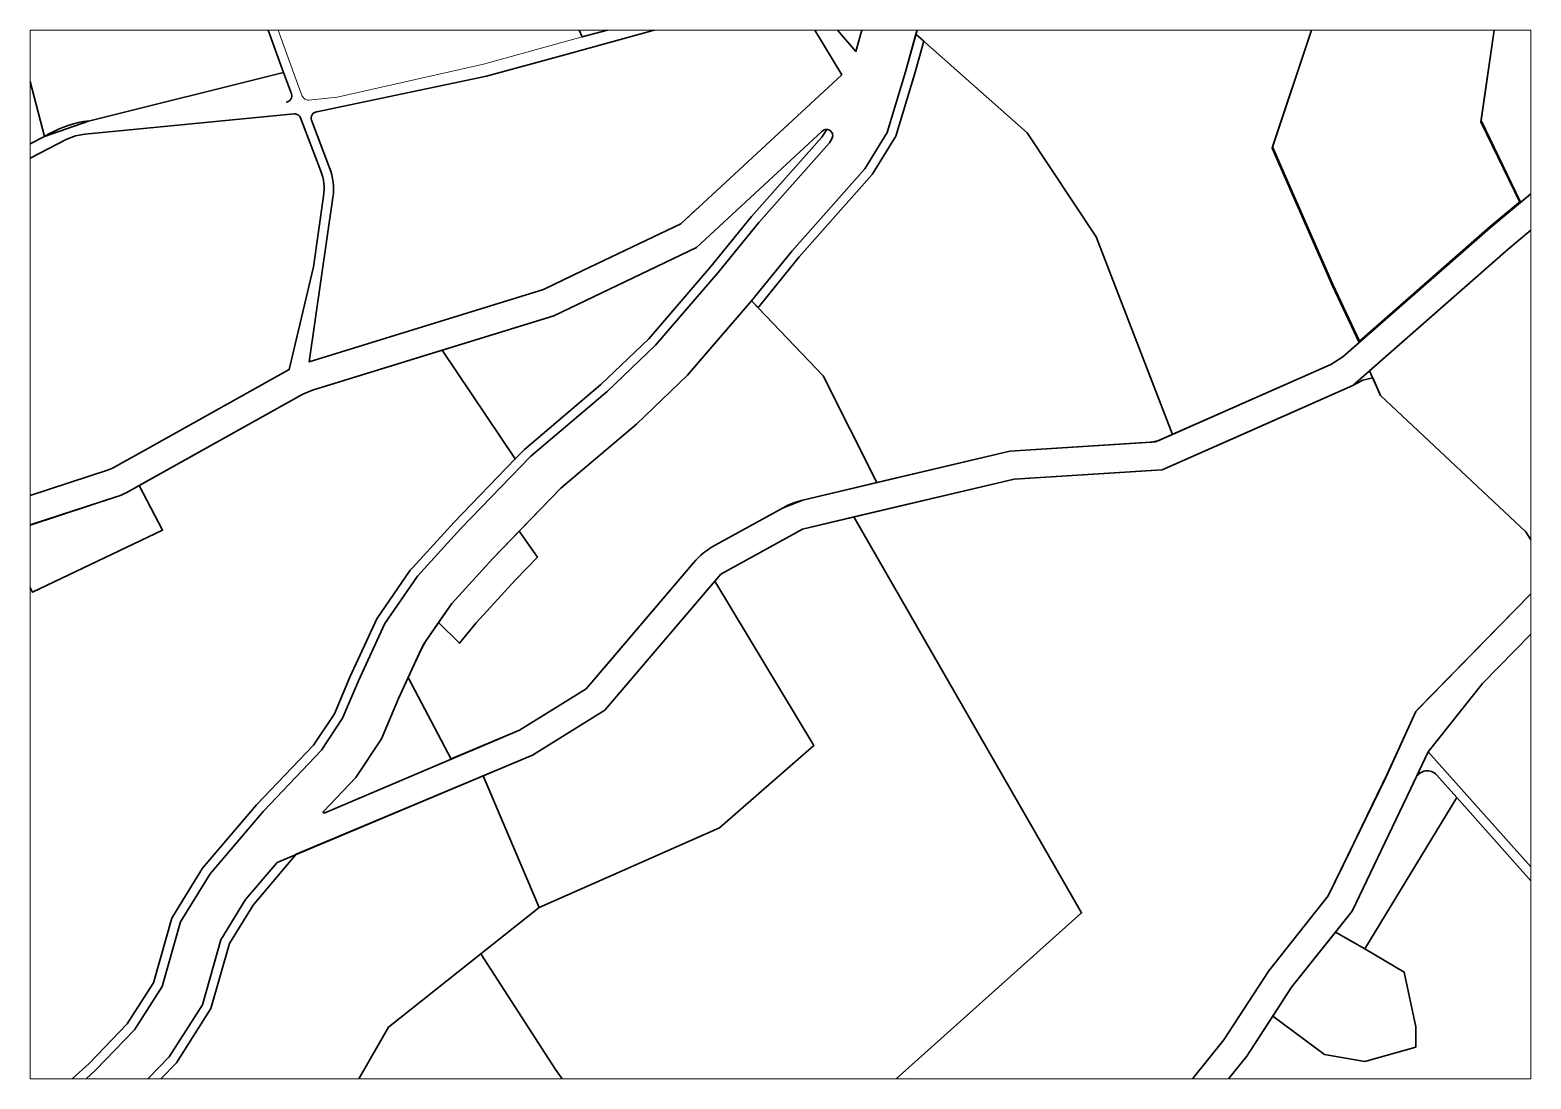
# Paper-space layout 'Layout3' of a CAD drawing. Header units: millimetres. Extents: x 29 to 260, y 20 to 181.
# The model-space entities are those that its viewports show. They can reach past a viewport. Long polylines and large blocks are cut down to what shows.
import ezdxf

# ---------------------------------------------------------------- set-up
doc = ezdxf.new("R2010")
doc.units = ezdxf.units.MM
for name, color, linetype, lineweight in [('_Environmental Precinct(E-1)', 93, 'Continuous', 30), ('_Proposed Neighbouhood Node', 11, 'Continuous', 30), ('_Proposed Road', 7, 'Continuous', 30), ('_Residential-Low', 41, 'Continuous', 30), ('_Steep Slope', 93, 'Continuous', 30), ('community green', 60, 'Continuous', 30), ('Proposed Parking', 253, 'Continuous', 30), ('uv1', 40, 'Continuous', 30)]:
    doc.layers.add(name, color=color, linetype=linetype, lineweight=lineweight)
doc.layers.add('CPA', color=7, linetype='Continuous', lineweight=9, true_color=0xc3fc79)

# ---------------------------------------------------------------- blocks, each defined once
blk = doc.blocks.new('community green')
at = {"layer": 'community green'}
for points in [[(250503.04, 544257.3), (250504.68, 544266.61), (250505.58, 544273.5), (250505.98, 544278.49), (250505.97, 544278.5), (250497.12, 544260.51), (250479.77, 544231.9), (250478.55, 544230.4), (250493.9, 544212.46), (250495.28, 544217.41), (250496.1, 544220.34), (250499.57, 544235.83)], [(250532.32, 544182.77), (250521.3, 544199.44), (250503.49, 544215.22), (250501.82, 544209.21), (250498.9, 544199.51), (250495.3, 544193.66), (250483.68, 544180.54), (250477.19, 544172.56), (250488.63, 544160.56), (250497.21, 544143.45), (250518.55, 544148.48), (250541.21, 544149.93), (250542.4, 544150.22), (250544.54, 544151.17)], [(250472.03, 544088.21), (250443.19, 544075.44), (250433.86, 544068.04), (250445.78, 544049.53), (250467.98, 544019.06), (250530, 544074.6), (250493.54, 544137.96), (250485.36, 544136.03), (250472.27, 544128.83), (250471.31, 544127.7), (250487.14, 544101.37), (250472.03, 544088.21)], [(250581.65, 544065.12), (250575.35, 544068.85), (250570.64, 544071.52), (250563.62, 544062.71), (250560.62, 544058.09), (250568.87, 544051.94), (250575.37, 544050.83), (250583.5, 544053.12), (250583.5, 544056.34)]]:
    blk.add_lwpolyline(points, close=True, dxfattribs=at)
for points in [[(250364, 544198.83), (250356.75, 544226.56), (250348.12, 544217.47), (250350.64, 544218.07, -0.00731), (250350.83, 544218.07, -0.756893), (250354.21, 544206.11), (250323.66, 544188.28, 0.096241), (250319.79, 544184.89), (250313.98, 544177.39), (250317.92, 544179.79), (250341.56, 544187.4)], [(250460.73, 544166.49), (250470.67, 544178.02), (250477.2, 544186.05), (250488.45, 544198.74), (250489.21, 544199.98, 0.196064), (250488.5, 544199.71), (250468.39, 544181.09), (250445.51, 544170.15), (250427.67, 544164.65), (250439.35, 544147.25), (250440.83, 544148.77), (250453.06, 544159.15)], [(250422.24, 544112.29), (250420.68, 544108.9), (250417.93, 544102.43), (250413.87, 544096.26), (250408.65, 544090.8, 0.535412), (250408.79, 544090.57), (250429.12, 544099.19)]]:
    blk.add_lwpolyline(points, format="xyb", close=True, dxfattribs=at)
blk = doc.blocks.new('cpa')
at = {"layer": 'CPA'}
blk.add_lwpolyline([(250443.53, 544229.73), (250432.41, 544227.21), (250432.41, 544227.21), (250399.84, 544220.29), (250404.13, 544208.36), (250405.28, 544205.33, 0.337578), (250406.31, 544204.69), (250410.88, 544205.13), (250434.28, 544210.42), (250450.08, 544214.78)], format="xyb", close=True, dxfattribs=at)
blk.add_lwpolyline([(250443.53, 544229.73), (250432.41, 544227.21), (250432.41, 544227.21), (250399.84, 544220.29), (250404.13, 544208.36), (250405.28, 544205.33, 0.337578), (250406.31, 544204.69), (250410.88, 544205.13), (250434.28, 544210.42), (250450.08, 544214.78)], format="xyb", close=True, dxfattribs=at)
blk = doc.blocks.new('g')
at = {"layer": '_Steep Slope'}
for p, q in [((250543.73, 544236.81), (250567, 544216.51)), ((250593.97, 544201.41), (250597.45, 544225.53)), ((250567, 544216.51), (250560.57, 544197.19)), ((250600.23, 544188.43), (250593.97, 544201.41)), ((250560.57, 544197.19), (250570.21, 544175.15)), ((250595.43, 544184.46), (250600.23, 544188.43)), ((250574.51, 544166.08), (250595.43, 544184.46)), ((250602.2, 544184.06), (250598.31, 544180.84)), ((250606.66, 544174.79), (250602.2, 544184.06)), ((250598.31, 544180.84), (250576.12, 544161.35)), ((250570.21, 544175.15), (250574.51, 544166.08)), ((250576.12, 544161.35), (250577.86, 544157.38)), ((250577.86, 544157.38), (250601.13, 544135.6)), ((250601.13, 544135.6), (250605.21, 544128.96))]:
    blk.add_line(p, q, dxfattribs=at)

msp = doc.modelspace()

# ---------------------------------------------------------------- linework, layer by layer
at = {"layer": '_Proposed Neighbouhood Node'}
msp.add_lwpolyline([(250412.19, 544044.33), (250419.09, 544056.32), (250443.19, 544075.44), (250434.25, 544096.52), (250404.32, 544083.97), (250397.41, 544075.83), (250393.64, 544069.7), (250390.66, 544059.28), (250385.14, 544050.6), (250378.13, 544043.33)], dxfattribs=at)
at = {"layer": '_Proposed Road'}
for points in [[(250504.34, 544218.27), (250501.82, 544209.21), (250498.9, 544199.51), (250495.3, 544193.66), (250483.68, 544180.54), (250477.19, 544172.56), (250466.91, 544160.63), (250458.76, 544152.83), (250446.64, 544142.56), (250435.77, 544131.31), (250429.2, 544124.12), (250425, 544118.02, 0.043448), (250424.31, 544116.81), (250420.68, 544108.9), (250417.93, 544102.43), (250413.87, 544096.26), (250408.65, 544090.8, 0.535412), (250408.79, 544090.57)], [(250607.88, 544194.6), (250595.39, 544184.26), (250571.85, 544163.59), (250569.93, 544162.36), (250542.4, 544150.22), (250541.21, 544149.93), (250518.55, 544148.48), (250485.39, 544140.66), (250482.23, 544139.44), (250471.38, 544133.47, 0.090655), (250467.9, 544130.63), (250450.72, 544110.48), (250440.06, 544103.83), (250408.79, 544090.57)], [(250361.93, 544040), (250372.19, 544049.42), (250378.43, 544055.89), (250382.83, 544062.8), (250385.79, 544073.16), (250390.51, 544080.84), (250399.07, 544090.9), (250408.37, 544100.64), (250411.73, 544105.76), (250414.28, 544111.73), (250418.49, 544120.92), (250423.71, 544128.49), (250430.67, 544136.1), (250441.85, 544147.67), (250454.07, 544158.03), (250461.82, 544165.45), (250471.82, 544177.06), (250478.34, 544185.07), (250489.66, 544197.84), (250490.03, 544198.46, 0.872139), (250488.5, 544199.71), (250468.39, 544181.09), (250445.51, 544170.15), (250406.92, 544158.26), (250405.38, 544157.6), (250377.07, 544141.84, -0.048274), (250375.65, 544141.22), (250331.75, 544126.92)]]:
    msp.add_lwpolyline(points, format="xyb", dxfattribs=at)
msp.add_lwpolyline([(250533.89, 544023.64), (250556.44, 544051.64), (250563.62, 544062.71), (250573.33, 544074.88), (250582.67, 544094.4), (250585.5, 544100.39), (250594.18, 544111.31), (250619.66, 544137.26)], dxfattribs=at)
at = {"layer": '_Proposed Road', "elevation": 2284.87}
for points in [[(250529.59, 544025.49), (250552.79, 544054.28), (250559.96, 544065.34), (250569.5, 544077.3), (250578.69, 544096.27), (250583.49, 544106.84), (250616.46, 544140.43)], [(250610.44, 544190.88), (250598.31, 544180.84), (250573.44, 544158.99), (250542.91, 544145.53), (250519.21, 544144.01), (250485.36, 544136.03), (250472.27, 544128.83), (250453.69, 544107.03), (250442.13, 544099.82), (250401.26, 544082.68), (250396.19, 544076.72), (250392.26, 544070.31), (250389.28, 544059.9), (250383.96, 544051.54), (250377.08, 544044.41)]]:
    msp.add_lwpolyline(points, dxfattribs=at)
at = {"layer": '_Residential-Low'}
for points in [[(250597.4, 544225.33), (250593.93, 544201.22), (250600.19, 544188.23), (250607.88, 544194.6)], [(250597.4, 544225.33), (250593.93, 544201.22), (250600.19, 544188.23), (250607.88, 544194.6)], [(250610.44, 544190.88), (250602.2, 544184.06), (250606.66, 544174.79)], [(250529.59, 544025.49), (250552.79, 544054.28), (250558.96, 544063.8), (250559.96, 544065.34), (250569.5, 544077.3), (250573.04, 544084.63), (250573.04, 544084.63), (250574.07, 544086.75), (250578.93, 544096.8), (250583.49, 544106.84), (250583.93, 544107.29), (250605.21, 544128.96), (250601.13, 544135.6), (250577.86, 544157.38), (250576.61, 544160.24), (250575.04, 544159.86), (250573.44, 544158.99), (250556.93, 544151.71), (250542.91, 544145.53), (250540.28, 544145.36), (250519.21, 544144.01), (250493.54, 544137.96), (250530, 544074.6), (250467.98, 544019.06), (250445.78, 544049.53), (250433.86, 544068.04), (250419.09, 544056.32), (250413.2, 544046.09)]]:
    msp.add_lwpolyline(points, dxfattribs=at)
for points in [[(250429.1, 544099.23), (250440.06, 544103.83), (250450.72, 544110.48), (250467.9, 544130.63, -0.090655), (250471.38, 544133.47), (250482.23, 544139.44, -0.06805), (250485.39, 544140.66), (250518.55, 544148.48), (250541.83, 544149.97), (250569.93, 544162.36), (250571.85, 544163.59), (250574.46, 544165.88), (250570.17, 544174.95), (250560.52, 544197), (250566.96, 544216.31), (250543.68, 544236.61)], [(250504.34, 544218.27), (250503.49, 544215.22), (250504.74, 544214.12), (250503.26, 544208.79), (250500.28, 544198.89), (250496.51, 544192.76), (250484.82, 544179.57), (250478.34, 544171.6), (250478.23, 544171.47), (250477.19, 544172.56), (250468.48, 544162.46), (250466.91, 544160.63), (250458.76, 544152.83), (250446.64, 544142.56), (250440.01, 544135.69), (250442.92, 544131.51), (250439.41, 544127.88), (250433.12, 544121), (250430.43, 544117.76), (250427.1, 544121.07), (250425, 544118.02), (250424.29, 544116.76), (250422.24, 544112.29), (250429.12, 544099.19), (250433.92, 544101.23), (250440.06, 544103.83), (250450.72, 544110.48), (250454.48, 544114.89), (250467.9, 544130.63, -0.090653), (250471.38, 544133.47), (250482.23, 544139.44), (250485.39, 544140.66), (250497.21, 544143.45)]]:
    msp.add_lwpolyline(points, format="xyb", dxfattribs=at)
msp.add_lwpolyline([(250487.14, 544101.37), (250471.31, 544127.7), (250453.69, 544107.03), (250442.13, 544099.82), (250434.25, 544096.52), (250443.19, 544075.44), (250472.03, 544088.21)], close=True, dxfattribs=at)
for points in [[(250585.5, 544100.39), (250605.64, 544077.84, 0.361055), (250606.27, 544077.74), (250628.43, 544091.14), (250609.19, 544126.59), (250594.18, 544111.31)], [(250583.5, 544018.82), (250557.6, 544018.82), (250552.47, 544017.24), (250538.99, 544007.5), (250529.91, 544020.31), (250531.01, 544021.03), (250532.55, 544022.23), (250533.89, 544023.64), (250556.44, 544051.64), (250560.62, 544058.09), (250568.87, 544051.94), (250575.37, 544050.83), (250583.5, 544053.12), (250583.5, 544056.34), (250581.65, 544065.12), (250575.35, 544068.85), (250590.05, 544093.05), (250604.36, 544077.01, -0.158205), (250604.49, 544076.73), (250605.75, 544064.28), (250607.67, 544056.32), (250607.06, 544033.24), (250606.89, 544016.98)]]:
    msp.add_lwpolyline(points, format="xyb", close=True, dxfattribs=at)
at = {"layer": 'Proposed Parking'}
for points in [[(250625.02, 544189.48), (250620.49, 544196.58), (250610.44, 544190.88), (250602.2, 544184.06), (250605.95, 544176.27)], [(250439.41, 544127.88), (250442.92, 544131.51), (250440.01, 544135.69), (250435.77, 544131.31), (250429.2, 544124.12), (250427.1, 544121.07), (250430.43, 544117.76), (250433.12, 544121), (250439.41, 544127.88)]]:
    msp.add_lwpolyline(points, close=True, dxfattribs=at)
for points in [[(250382.92, 544135.86), (250379.16, 544143.01), (250377.07, 544141.84, -0.048274), (250375.65, 544141.22), (250357.11, 544135.18), (250362.11, 544125.9)], [(250590.05, 544093.05), (250586.82, 544096.67, 0.537025), (250583.52, 544096.19), (250582.67, 544094.4), (250573.33, 544074.88), (250570.64, 544071.52), (250575.35, 544068.85)]]:
    msp.add_lwpolyline(points, format="xyb", close=True, dxfattribs=at)
at = {"layer": 'uv1'}
for p, q in [((250402.27, 544209.09), (250403.54, 544205.69)), ((250465.84, 544184.85), (250468.43, 544187.26))]:
    msp.add_line(p, q, dxfattribs=at)
for points in [[(250443.53, 544229.73), (250450.08, 544214.78), (250460.71, 544217.71), (250465.92, 544221.28), (250478.06, 544232.93), (250478.86, 544234.26), (250472.26, 544250.12), (250468.18, 544263.13), (250458.17, 544271.44, 0.077004), (250440.19, 544274.69), (250417.99, 544262.41), (250414.94, 544280.69), (250392.94, 544277.15, -0.035688), (250393.41, 544275.88, -0.041468), (250393.73, 544274.34, -0.041622), (250393.78, 544272.76), (250393.15, 544260.04), (250391.85, 544246.45), (250390.96, 544237.14), (250397.65, 544225.23, -0.072374), (250398.94, 544222.82), (250432.34, 544227.2)], [(250446.72, 544211.77), (250434.76, 544208.48), (250407.6, 544202.81, 0.49524), (250406.76, 544201.45), (250409.65, 544193.85, -0.127671), (250410.18, 544189.11), (250406.36, 544162.8), (250443.87, 544174.35), (250450.2, 544177.38), (250465.84, 544184.85), (250491.63, 544208.74), (250478.55, 544230.4), (250467.9, 544220.32), (250464.15, 544217.28, -0.103301), (250461.24, 544215.78)]]:
    msp.add_lwpolyline(points, format="xyb", close=True, dxfattribs=at)
for points in [[(250391.84, 544263.83), (250391.67, 544260.43), (250390.67, 544249.79), (250389.44, 544236.94, 0.154074), (250390.77, 544232.07), (250396.71, 544223.95, -0.035755), (250397.38, 544222.72), (250398.67, 544219.14), (250401.63, 544210.87), (250402.27, 544209.09), (250371.04, 544201.32), (250364, 544198.83, -0.094075), (250370.28, 544201.24), (250370.72, 544201.28), (250370.98, 544201.31), (250371, 544201.31), (250371.04, 544201.32)], [(250342.33, 544185.55), (250367.61, 544198.42), (250369, 544198.97), (250370.47, 544199.25), (250385.38, 544200.68), (250403.98, 544202.46, -0.337578), (250405.01, 544201.82), (250408.25, 544193.32, -0.127671), (250408.69, 544189.32), (250407.05, 544177.99), (250403.2, 544161.54), (250380.19, 544148.73), (250374.88, 544145.77), (250374.26, 544145.5), (250348.99, 544137.27)]]:
    msp.add_lwpolyline(points, format="xyb", dxfattribs=at)
for points in [[(250364, 544198.83), (250358.4, 544220.26), (250345.84, 544216.85), (250344.95, 544216.61), (250342.08, 544215.71), (250338.57, 544214.62)], [(250366.74, 544046.45), (250371.15, 544050.5), (250377.25, 544056.82), (250377.99, 544057.99), (250381.45, 544063.42), (250384.4, 544073.77), (250385.73, 544075.93), (250389.29, 544081.73), (250397.95, 544091.91), (250407.06, 544101.45), (250410.41, 544106.47), (250412.91, 544112.34), (250417.18, 544121.66), (250422.53, 544129.42), (250422.95, 544129.88), (250429.57, 544137.13), (250439.35, 544147.25), (250427.67, 544164.65), (250406.92, 544158.26), (250405.38, 544157.6), (250379.16, 544143.01), (250382.92, 544135.86), (250362.11, 544125.9), (250357.11, 544135.18)]]:
    msp.add_lwpolyline(points, dxfattribs=at)
msp.add_arc((250402.6, 544205.34), 1, 275.4694, 20.4443, dxfattribs=at)

# ---------------------------------------------------------------- block references
at = {"layer": '_Steep Slope'}
msp.add_blockref('g', (0, 0), dxfattribs=at)
at = {"layer": 'community green'}
msp.add_blockref('community green', (0, 0), dxfattribs=at)
at = {"layer": 'CPA'}
msp.add_blockref('cpa', (0, 0), dxfattribs=at)

psp = doc.layouts.new('Layout3')

# ---------------------------------------------------------------- viewports
at = {"layer": '_Environmental Precinct(E-1)'}
psp.add_viewport(center=(144.19, 100.75), size=(230.7, 161.2053), view_center_point=(250481.82, 544131.95), view_height=167.8761, dxfattribs=at)

doc.saveas('drawing.dxf')
